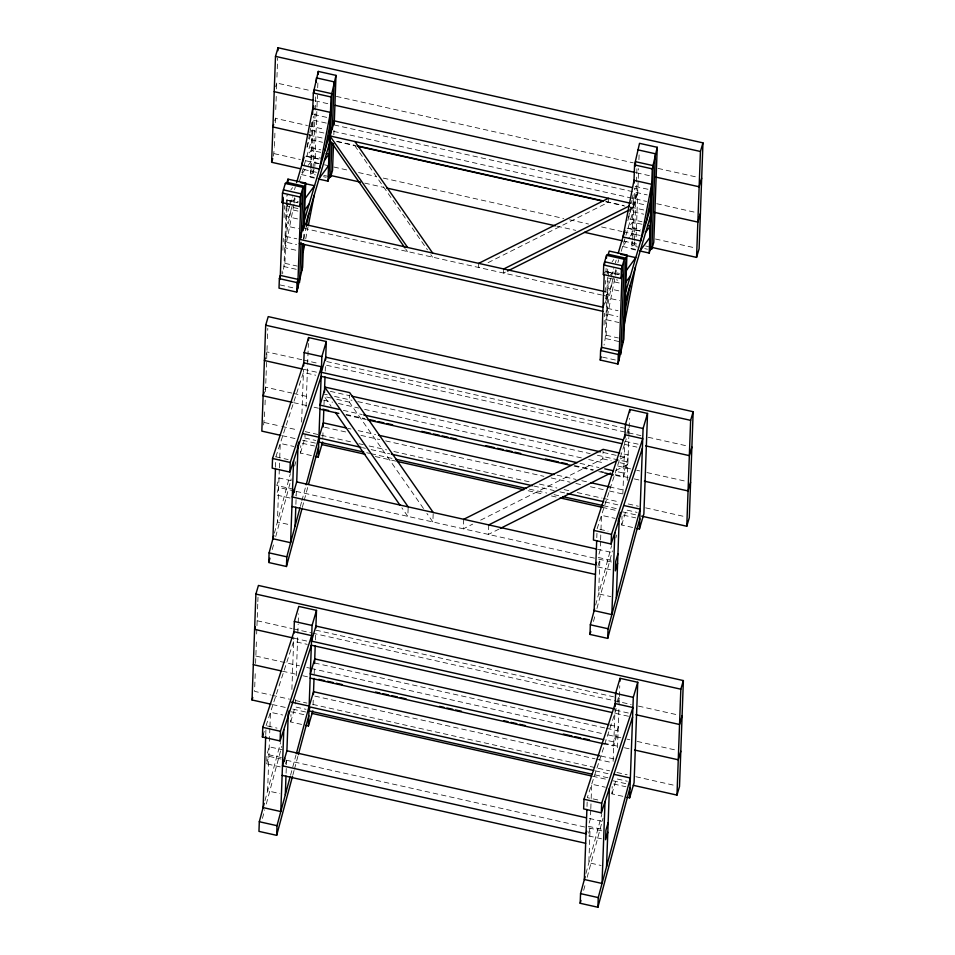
<?xml version="1.0" encoding="UTF-8"?>
<svg xmlns="http://www.w3.org/2000/svg" width="955" height="955" viewBox="0 0 955 955"><rect width="100%" height="100%" fill="white"/><g stroke="black" fill="none" stroke-linecap="round" stroke-linejoin="round"><path stroke-width="0.72" stroke-dasharray="4.78 3.58" d="M297.936 211.067L291.12 209.539L285.903 236.374L285.688 242.128L296.587 244.564M619.162 282.978L612.358 281.45L607.129 308.274L606.926 314.028L617.825 316.475M255.212 673.717L254.567 691.36L270.575 694.953M255.594 663.415L256.441 639.886M256.656 634.001L257.79 603.106M257.838 601.638L258.005 597.221M263.64 424.975L264.798 410.745M265.013 404.86L265.227 398.975M265.49 391.622L266.027 376.915M266.087 375.446L267.209 344.552M267.424 338.667L267.794 328.365M273.44 156.119L274.383 147.774M274.431 146.306L275.016 130.131M275.291 122.765L275.553 115.412M275.768 109.527L276.305 94.82M276.52 88.934L276.735 83.049L311.664 90.868M276.95 77.164L277.654 58.052M282.035 274.001L282.143 271.029M282.895 250.234L283.325 238.356M284.089 217.561L284.518 205.683M265.765 734.61L265.979 728.653M275.506 467.246L275.72 461.289M286.178 206.005L283.969 266.564L282.799 273.166M286.225 204.525L286.548 195.668M280.257 766.901L266.636 763.845L266.982 754.343L283.337 757.995M297.9 208.548L287.001 206.113L287.216 200.347L298.103 202.794L285.808 199.977M296.229 269.31L283.969 266.564L284.912 263.329L287.013 205.731M287.073 204.251L287.395 195.393M269.883 728.104L267.603 790.836L279.863 793.581M269.943 726.66L270.468 712.275L282.728 715.02M279.314 469.323L277.404 521.979L288.291 524.426M279.373 467.878L279.684 459.248M279.731 457.815L280.257 443.43L293.877 446.474M303.642 239.228L303.857 233.33M286.094 773.216L286.357 766.029M286.404 764.585L286.56 760.276M295.895 504.371L296.36 491.419L295.25 495.191M314.362 178.107L310.268 177.188L310.542 169.811M310.59 168.331L312.321 121.07M301.589 724.403L290.702 721.968L290.965 714.579M291.884 689.45L293.782 637.188M311.39 455.547L300.491 453.112L300.765 445.722M301.625 422.086L303.535 369.704M311.378 169.524L310.268 177.188M311.437 168.056L313.324 116.355M313.037 169.954L312.93 172.927L311.223 173.965L315.305 174.872M313.085 168.474L315.735 95.703M295.238 703.93L295.405 699.502M296.265 675.854L297.769 634.49M297.829 633.01L298.151 624.14M298.199 622.66L298.521 613.802M300.491 453.112L304.932 438.035L305.039 435.086M306.066 407.009L307.57 365.634M307.629 364.153L308.381 343.466M314.828 166.468L316.941 108.548M316.988 107.067L317.43 95.178M317.693 87.753L317.967 80.327M313.061 704.945L313.276 699.036M314.183 673.908L314.398 667.999M315.425 639.922L315.639 634.013M322.802 437.569L323.017 431.66M323.984 405.063L324.258 397.674M325.225 371.077L325.38 366.636M333.832 134.786L333.999 130.334M423.495 508.526L349.339 402.115L349.59 394.988M408.131 508.227L407.833 516.369L401.864 507.809M433.176 513.826L432.878 521.979L426.909 513.42M463.724 519.305L463.378 528.807L472.677 524.14M478.694 263.365L478.551 267.436L481.201 266.111M488.769 524.904L488.423 534.418L499.035 529.082M503.691 270.325L503.595 273.046L506.234 271.721M608.395 198.282L608.24 202.365L486.489 263.461M604.026 325.118L604.455 313.228M605.219 292.445L605.649 280.555M605.912 273.13L606.139 267.197M587.003 806.521L587.158 802.057M596.791 537.665L596.959 533.2M607.726 269.047L605.207 338.464L604.038 345.077M605.279 303.117L607.296 296.265L607.44 292.182L604.539 291.538M618.828 341.52L605.207 338.464L606.15 335.241L608.251 277.642M608.311 276.162L608.61 267.937M480.64 520.141L602.784 458.854L603.082 450.772M590.751 810.079L590.441 818.71L588.59 824.989M590.811 808.646L591.121 800.004M591.169 798.571L591.694 784.186L605.315 787.23M600.552 541.222L600.241 549.865L598.021 557.398L613.003 560.752M600.6 539.79L600.922 531.159M600.97 529.715L601.495 515.33L615.115 518.386M635.588 250.007L631.506 249.1L631.78 241.71M631.995 235.801L633.499 194.45M622.827 796.315L611.928 793.868L612.203 786.478M613.122 761.362L614.996 709.649M632.628 527.458L621.729 525.023L622.051 516.154M622.863 493.986L624.773 441.592M632.616 241.436L631.506 249.1M632.676 239.956L634.55 188.266M634.263 241.866L634.156 244.838L632.461 245.865L637.904 247.082M634.323 240.385L636.973 167.614M617.503 747.765L619.007 706.39M619.067 704.909L619.759 685.702M627.244 480.389L628.808 437.545M628.856 436.065L629.5 418.326M636.114 236.888L638.609 168.581M638.931 159.664L639.205 152.239M293.961 204.334L285.485 247.882L297.733 250.628M294.236 202.878L295.083 198.521M309.611 134.082L307.14 146.795L320.761 149.84M309.886 132.673L310.709 128.436M310.984 127.027L312.357 119.96L328.699 123.625M303.881 238.917L306.352 226.216M305.731 238.786L307.988 227.171M616.321 270.432L606.712 319.794L618.971 322.539M628.641 217.286L629.476 213.049M629.751 211.64L631.947 200.347M632.222 198.927L633.046 194.701M274.395 533.153L290.38 473.62M272.235 549.555L274.169 542.356M275.72 536.591L291.191 478.956M294.677 465.98L295.835 461.659M300.348 506.401L301.517 502.079M301.899 500.647L305.767 486.238M302.317 507.415L303.869 501.65M304.251 500.205L308.131 485.797M264.977 800.612L280.591 742.477M262.434 818.411L264.762 809.768M266.302 804.003L281.785 746.368M290.559 775.257L295.966 755.083M292.91 774.827L294.068 770.494M294.462 769.062L297.936 756.085M595.634 605.064L611.618 545.532M593.473 621.466L595.407 614.256M596.947 608.502L612.43 550.856M615.915 537.892L616.679 535.015M585.964 873.467L601.817 814.388M583.672 890.323L585.606 883.112M587.158 877.347L603.023 818.268M275.649 86.75L276.735 83.049M274.73 120.819L275.446 118.36L307.462 125.523M289.532 206.602L286.619 216.487L298.879 219.232M289.95 205.194L292.445 196.718M294.522 189.651L295.358 186.834M306.985 147.285L311.975 130.346L324.234 133.091M294.594 197.745L286.273 225.989L298.533 228.734M299.584 180.805L311.628 139.848L322.527 142.283M314.064 169.059L312.93 172.927L317.012 173.846M266.218 354.365L266.946 351.906L301.864 359.725M264.929 389.676L265.657 387.205L291.848 393.078M267.352 753.089L269.203 746.81L282.298 749.735M266.636 763.845L268.856 756.312L281.116 759.058M290.702 721.968L295.131 706.891L306.03 709.326M285.461 764.036L286.202 761.529M610.77 278.514L607.858 288.398L620.117 291.144M611.188 277.093L613.683 268.63M615.342 262.971L616.178 260.154M627.805 220.605L633.213 202.257L645.473 204.991M605.422 299.034L607.44 292.182M637.725 192.886L633.284 207.963L630.634 209.288M615.832 269.656L607.511 297.9L619.771 300.646M617.909 262.589L618.733 259.772M621.227 251.296L632.867 211.759L643.765 214.195M634.92 242.26L634.156 244.838L636.889 245.447M626.838 433.379L628.45 427.9M597.102 528.784L626.289 438.823M627.901 433.343L629.106 429.225L325.583 361.288M598.045 565.647L599.895 559.367L598.63 593.891L610.89 596.636M621.729 525.023L626.17 509.946L637.057 512.381M617.037 702.223L619.055 695.371M614.877 713.158L616.488 707.667M618.1 702.188L619.306 698.081L614.948 697.102M611.928 793.868L616.369 778.803L627.268 781.238M275.864 456.884L303.427 372.462L315.687 375.208M263.317 734.168L264.237 731.363M266.075 725.728L293.639 641.318L307.259 644.374M302.269 173.392L307.414 166.409M308.262 165.251L310.829 161.753L319.006 163.58M290.845 189.926L292.564 187.598M287.001 206.113L289.234 203.081M289.974 202.066L291.466 200.037L298.282 201.565M623.508 245.304L629.5 237.15M630.36 235.992L632.067 233.665L640.244 235.491M612.083 261.837L613.802 259.497M610.472 274.98L612.704 271.948L619.509 273.464M620.201 458.949L628.175 454.95L621.216 453.398M615.88 470.457L627.829 464.452L618.088 462.28M336.399 96.407L633.284 162.863M658.019 168.402L697.317 177.2M314.947 100.788L329.499 104.047M636.567 172.783L651.119 176.042M313.932 114.516L330.275 118.169M635.159 186.416L648.779 189.472M634.968 188.171L637.868 188.815L633.428 203.893L633.284 207.963L630.384 207.319M334.19 124.95L647.215 194.916M308.919 125.845L324.927 129.438M333.665 131.384L646.547 201.421M656.73 203.702L696.028 212.499M309.301 135.121L323.852 138.368M336.948 141.304L354.412 145.22M606.174 201.577L623.639 205.48M630.909 207.104L644.016 210.04M336.709 141.579L355.893 145.876M605.685 201.792L624.94 206.101M629.739 219.005L641.987 221.751M320.785 152.358L311.258 150.222L306.794 156.298L319.054 159.031M642.023 224.27L632.485 222.133L628.032 228.197L644.374 231.862M311.044 155.987L320.582 158.124M632.282 227.899L640.447 229.725M305.815 156.238L318.063 158.984M627.041 228.15L640.662 231.194M324.449 164.797L328.544 165.716M274.169 153.66L300.359 159.521M306.185 160.834L319.28 163.759M333.832 167.018L346.928 169.954M358.567 172.557L376.031 176.46M383.313 178.096L563.76 218.492M569.586 219.793L588.507 224.031M601.602 226.956L621.98 231.516M623.436 231.838L639.444 235.431M655.452 239.013L694.739 247.811M303.642 169.441L316.738 172.378M364.762 183.121L383.683 187.359M556.861 226.12L575.781 230.358M623.806 241.114L636.901 244.038M645.64 245.996L648.541 246.653M323.817 175.374L329.272 176.591M323.482 176.699L326.204 177.308M644.721 248.61L647.442 249.219M301.41 174.562L317.764 178.215M622.648 246.462L638.99 250.126M605.685 271.578L619.306 274.634M608.442 272.259L619.341 274.694M608.24 278.024L617.766 280.161M303.762 228.317L601.483 294.964M602.939 295.286L607.296 296.265M285.903 236.374L296.79 238.81M607.129 308.274L618.028 310.721M284.912 263.329L297.172 266.075M606.15 335.241L618.41 337.986M279.97 284.912L294.952 288.267M602.569 357.122L616.178 360.178M303.32 360.047L319.328 363.628M326.61 365.264L640.948 435.623M648.218 437.259L687.516 446.045M303.702 369.31L318.254 372.569M625.31 441.306L638.406 444.242M624.666 444.373L636.925 447.119M330.335 391.359L349.22 395.585M603.369 452.479L628.056 458.006L623.627 473.083L616.357 471.46M324.378 394.14L327.29 394.785M334.548 396.409L351.977 400.312M357.779 401.613L590.154 453.625M597.412 455.249L627.913 462.077L623.472 477.154L614.757 475.208M331.254 398.068L324.294 396.516L331.11 406.293M336.817 399.321L349.339 402.115M602.784 458.854L611.128 460.716M293.304 393.4L309.313 396.982M323.864 400.24L332.603 402.198M338.416 403.499L358.794 408.06M364.607 409.361L582.908 458.221M588.722 459.534L604.73 463.115M617.825 466.04L630.933 468.977M636.746 470.278L639.659 470.934M646.941 472.558L686.227 481.356M343.334 410.34L362.208 414.565M580.055 463.33L598.928 467.556M293.674 402.664L306.782 405.6M314.052 407.224L318.421 408.203M346.068 414.386L364.989 418.624M574.552 465.539L593.461 469.776M600.743 471.4L603.656 472.057M615.295 474.659L628.39 477.596M634.216 478.897L640.041 480.198M346.08 415.067L366.422 419.615M574.098 466.1L592.971 470.326M598.785 471.627L604.599 472.928M348.026 428.365L350.927 429.022M358.185 430.645L375.613 434.549M557.159 475.184L576.032 479.41M581.846 480.711L589.104 482.335M609.433 486.883L622.505 489.808M324.64 427.243L347.871 432.448M360.942 435.373L379.827 439.598M385.641 440.9L543.932 476.33M551.202 477.954L570.075 482.18M575.889 483.481L581.691 484.782M590.405 486.74L603.476 489.664M609.29 490.966L623.806 494.213M264.368 422.516L280.376 426.097M281.832 426.419L297.841 430.001M305.111 431.636L353.135 442.38M358.961 443.693L363.33 444.66M369.143 445.973L386.608 449.877M393.89 451.512L530.682 482.132M539.42 484.078L556.872 487.993M564.154 489.617L569.98 490.918M577.25 492.553L601.996 498.092M603.453 498.415L619.461 501.996M628.187 503.954L638.37 506.234M645.652 507.857L684.938 516.655M362.47 447.668L365.371 448.325M371.185 449.626L390.058 453.852M533.833 486.035L554.175 490.584M559.976 491.885L565.79 493.186M605.004 501.96L618.076 504.885M304.932 438.035L315.83 440.482M366.672 452.718L369.585 453.374M371.029 453.697L394.272 458.901M529.333 489.127L546.761 493.031M554.019 494.654L559.833 495.955M603.405 505.708L616.464 508.633M282.203 435.683L296.754 438.942M302.58 440.243L315.675 443.18M375.339 456.538L395.716 461.098M528.151 490.739L544.159 494.32M551.429 495.955L557.254 497.257M602.366 507.356L616.918 510.615M622.744 511.916L635.839 514.852M302.222 443.239L314.482 445.973M623.46 515.139L635.72 517.885M275.888 456.824L288.147 459.57M599.847 529.345L608.013 531.171M291.263 480.699L279.003 477.954L276.783 485.486L294.486 489.449M597.579 549.268L612.489 552.599M294.653 491.037L278.657 487.456L276.437 495L292.779 498.653M296.11 491.359L597.233 558.77M598.69 559.093L612.143 562.113M597.675 566.9L611.296 569.956M315.783 630.133L613.504 696.78M257.146 620.762L292.075 628.581M293.531 628.903L310.984 632.807M312.44 633.141L631.148 704.48M638.429 706.103L677.716 714.901M293.901 638.167L306.997 641.103M615.521 710.162L628.617 713.087M628.486 716.274L614.877 713.23L587.301 797.64L600.946 800.636M609.553 724.905L618.267 726.862L613.826 741.94L605.112 739.982M314.589 662.985L605.04 728.008M606.497 728.331L618.112 730.933L613.671 746.01L603.512 743.73M255.856 656.061L299.512 665.838M306.794 667.461L309.707 668.118M311.163 668.44L602.211 733.595M608.037 734.896L621.132 737.833M626.958 739.134L629.858 739.779M637.14 741.414L676.427 750.212M282.429 671.186L296.981 674.445M302.807 675.746L308.62 677.059M604.049 743.181L618.601 746.44M624.415 747.741L631.697 749.377M601.089 756.062L614.161 758.986M314.84 696.1L595.132 758.843M596.589 759.165L612.561 762.735M272.032 695.276L289.496 699.179M295.322 700.492L306.961 703.095M312.786 704.396L609.66 770.852M616.93 772.476L627.125 774.756M635.851 776.713L675.149 785.511M595.204 770.816L608.275 773.741M595.061 774.887L608.12 777.812M272.414 704.539L286.966 707.798M292.779 709.099L305.887 712.036M592.566 776.212L607.117 779.471M612.943 780.772L626.038 783.697M291.072 711.785L304.693 714.829M613.671 783.995L625.919 786.741M267.448 725.979L276.986 728.116M589.235 818.447L602.701 821.455M588.22 826.254L601.841 829.298M286.321 760.216L587.432 827.627M588.889 827.949L601.984 830.874M601.495 838.8L587.874 835.756L590.095 828.212L588.841 862.747L601.089 865.493M354.794 145.626L427.446 249.864M430.824 254.71L432.508 257.134M405.78 249.112L407.475 251.535"/><path stroke-width="1.43" d="M330.275 118.169L330.06 123.923L324.843 150.759M624.63 317.991L624.845 312.237L630.061 285.414M651.501 190.081L651.298 195.835L646.081 222.658M270.957 704.217L252.036 699.979L255.892 594.07L258.435 585.451L683.374 680.581L679.506 786.49L676.976 795.097L633.32 785.332M641.664 516.154L686.776 526.253L689.307 517.634L693.163 411.724L268.224 316.606L265.693 325.213L261.837 431.123L280.746 435.361M651.453 247.297L696.565 257.396L699.108 248.778L702.964 142.868L278.024 47.75L275.494 56.369L271.626 162.278L300.73 168.796M277.917 50.687L278.024 47.75M264.225 803.406L259.306 821.73L258.96 831.375L276.663 835.339L292.528 776.26M262.398 736.985L262.744 727.34L293.985 631.673L311.688 635.636L280.448 731.303L280.101 740.949L262.398 736.985L263.317 734.168M273.751 535.588L269.107 552.873L268.749 562.531L286.452 566.494L301.935 508.848M289.902 472.092L290.248 462.447L321.489 366.78L303.786 362.816L272.545 458.484L272.187 468.129L289.902 472.092L321.143 376.425M296.719 292.111L297.065 282.608L298.02 279.373L280.316 275.41L279.361 278.645L279.015 288.147L296.719 292.111L302.628 267.293L303.487 243.668M300.789 203.331L299.834 206.567L282.131 202.603L282.477 193.101L285.33 183.408L287.037 182.381L287.98 179.146L305.695 183.109L304.072 227.421M280.161 279.481L283.158 197.291M265.705 736.102L263.103 807.584L280.806 811.547L283.79 729.644M275.446 468.738L272.903 538.739L290.607 542.703L293.591 460.788M287.825 183.575L287.98 179.146M276.663 835.339L277.01 825.693L290.165 776.702M286.452 566.494L286.81 556.837L299.966 507.845M299.834 206.567L300.18 197.064L303.033 187.371L304.74 186.344L305.695 183.109M297.674 288.876L301.135 193.829L283.432 189.866M299.572 282.417L301.04 242.319M301.195 237.867L303.033 187.371L285.33 183.408M301.673 270.528L302.64 243.943M303.129 230.644L304.74 186.344L287.037 182.381M303.821 226.956L303.917 224.246L604.539 291.538M284.59 761.016L284.697 758.306M294.391 492.171L294.486 489.449M285.306 794.799L285.987 776.093M288.171 716.238L286.906 750.773L282.477 765.838L586 833.787L586.74 831.28M295.107 525.942L295.787 507.248M297.972 447.394L296.707 481.917L292.266 496.994L595.801 564.93L596.541 562.423M312.572 114.206L313.336 93.005L318.29 71.422L335.993 75.385L334.214 124.389M293.925 633.308L294.355 621.49L298.796 606.413L316.499 610.376L315.854 628.104M303.666 365.932L304.156 352.634L308.596 337.557L326.3 341.52L325.631 359.928M313.586 108.977L313.694 106.017M314.183 92.731L314.291 89.77L331.994 93.733L330.43 136.565M316.224 82.333L316.392 77.88L334.095 81.844L332.364 129.367M308.489 340.517L308.596 337.557M318.182 74.395L318.29 71.422M318.445 179.015L327.983 181.152L331.039 96.968L335.993 75.385M305.684 725.323L308.405 725.931L312.07 625.453L316.499 610.376M315.472 456.466L318.206 457.075L321.859 356.597L326.3 341.52M327.983 181.152L328.926 177.928L330.323 139.525M328.926 177.928L330.633 176.89L331.874 142.737M313.431 694.595L314.028 678.348M314.565 663.57L315.21 645.831M323.184 426.921L323.817 409.492M324.437 392.445L325.01 376.986M333.51 143.704L332.531 170.432L330.633 176.89M630.014 787.648L597.902 907.25L580.186 903.287L580.545 893.629L585.093 876.702M601.34 812.86L601.686 803.203L632.926 707.536L615.223 703.572L583.983 799.24L583.624 808.897L601.34 812.86L632.58 717.193M639.802 518.804L607.69 638.394L589.987 634.43L590.333 624.785L594.595 608.932M611.128 544.004L611.487 534.358L642.727 438.691L625.024 434.728L593.783 530.395L593.425 540.041L611.128 544.004L642.369 448.337M600.253 360.047L600.6 350.545L601.543 347.322L619.258 351.285L618.303 354.508L617.957 364.022L600.253 360.047L601.196 356.824M622.027 275.243L621.072 278.478L603.369 274.515L603.715 265.001L606.568 255.307L608.275 254.281L609.218 251.058L626.922 255.021L623.854 339.204L617.957 364.022M601.471 349.399L604.181 275.136M604.551 264.75L604.67 261.777L622.374 265.741L618.912 360.787M606.461 258.28L606.568 255.307L624.272 259.271L625.979 258.244L626.922 255.021M586.883 809.494L584.341 879.495L602.044 883.459L605.028 801.543M596.684 540.649L594.129 610.639L611.845 614.602L614.829 532.699M597.902 907.25L598.248 897.593L630.36 778.003L614.017 774.338M607.69 638.394L608.049 628.748L640.16 509.146L623.818 505.493M621.072 278.478L621.418 268.964L624.272 259.271L620.81 354.329M622.911 342.439L625.979 258.244L608.275 254.281M606.544 866.71L609.409 788.15M616.333 597.854L619.198 519.293M633.905 183.241L634.574 164.917L639.528 143.334L657.231 147.297L653.769 242.343L651.871 248.801L650.164 249.828L649.209 253.063L639.683 250.926M615.104 706.688L615.593 693.39L620.034 678.313L637.737 682.276L634.072 782.766L629.643 797.831L626.91 797.222M624.904 437.844L625.394 424.545L629.823 409.468L647.538 413.431L643.873 513.909L639.432 528.986L636.71 528.378M635.362 166.11L635.529 161.681L653.232 165.645L650.164 249.828M619.926 681.273L620.034 678.313M629.715 412.417L629.823 409.468M647.466 225.487L650.2 226.096L649.77 237.628L640.351 250.425M649.209 253.063L652.277 168.88L657.231 147.297M629.643 797.831L633.296 697.353L637.737 682.276M639.432 528.986L643.097 428.509L647.538 413.431M651.871 248.801L655.333 153.755L637.63 149.792M676.976 795.097L680.831 689.188L683.374 680.581M686.776 526.253L690.632 420.343L693.163 411.724M696.565 257.396L700.433 151.487L702.964 142.868M306.352 226.216L308.823 213.502M303.189 251.845L304.597 244.587M308.274 225.714L314.207 195.226M624.427 323.757L635.445 267.137M297.351 447.692L298.891 441.926M269.143 561.086L269.907 558.209M306.149 484.794L318.922 437.235L302.58 433.582M308.513 484.352L318.576 446.892M287.944 715.092L289.102 710.771M296.36 753.638L309.122 706.091L291.418 702.128M298.33 754.653L308.775 715.749M618.195 521.036L620.523 512.393M589.987 634.43L590.763 631.553M580.186 903.287L580.962 900.41M273.643 124.508L272.915 126.967L307.844 134.786M271.996 161.049L272.712 158.59M282.131 202.603L283.086 199.368M296.599 182.596L304.084 157.181M304.335 220.45L329.69 134.309M303.917 224.246L299.476 239.323L603.011 307.259M265.132 358.053L264.404 360.524L302.246 368.988M305.648 224.306L329.332 143.811M264.201 392.135L263.114 395.824L292.23 402.342M324.533 390.058L320.092 405.135L338.977 409.361M255.331 626.91L254.603 629.369L292.445 637.845M319.555 439.252L318.755 441.998L363.771 452.073M318.206 457.075L322.635 441.998M252.036 699.979L252.765 697.52M309.754 708.109L308.954 710.842L592.148 774.242M308.405 725.931L312.846 710.854M603.369 274.515L604.002 272.354M618.255 253.087L624.916 230.453M603.405 305.887L604.217 303.153M625.561 292.361L650.916 206.22M625.215 301.864L650.57 215.723M701.674 178.179L699.144 186.786L655.488 177.021M700.397 213.478L697.854 222.097L654.199 212.32M617.945 553.828L615.724 561.361L615.378 570.863L617.599 563.331M691.886 447.024L689.343 455.642L645.687 445.866M690.596 482.335L688.054 490.942L644.398 481.177M608.144 822.673L605.924 830.217L605.577 839.72L607.798 832.175M682.085 715.88L679.554 724.499L635.887 714.722M680.796 751.179L678.265 759.798L634.609 750.021M280.101 740.949L311.342 645.282M324.497 160.261L328.962 154.185L326.24 153.576M319.125 178.525L328.544 165.716M305.134 198.556L314.553 185.724L300.932 182.68M304.705 210.076L309.169 204M645.735 232.161L650.2 226.096M626.361 270.468L635.791 257.635L620.81 254.281M625.943 281.988L630.407 275.911M478.694 263.365L608.395 198.282M503.739 268.976L629.464 205.886M507.559 271.053L629.309 209.957M463.724 519.305L603.13 449.351L619.819 453.088M488.769 524.904L617.551 460.286M500.372 528.413L610.567 473.119M275.494 56.369L700.433 151.487M313.336 93.005L331.039 96.968M634.574 164.917L652.277 168.88M274.204 91.668L313.491 100.466M335.324 105.348L635.111 172.461M632.055 187.514L334.334 120.867L329.905 135.944L329.75 140.015L404.944 247.894M630.527 203.236L329.905 135.944L407.618 247.452M357.325 145.864L603.262 200.92M357.349 146.199L602.784 201.135M329.845 175.302L360.405 182.142M386.596 188.016L555.404 225.798M584.508 232.316L622.35 240.779M282.477 193.101L300.18 197.064M603.715 265.001L621.418 268.964M299.333 243.394L602.856 311.33M279.361 278.645L297.065 282.608M600.6 350.545L618.303 354.508M265.693 325.213L690.632 420.343M626.349 424.498L325.727 357.206L321.286 372.283L623.364 439.909M304.156 352.634L321.859 356.597M625.394 424.545L643.097 428.509M321.143 376.354L621.765 443.657M352.12 396.241L600.468 451.834M363.664 414.888L577.154 462.686M604.742 468.857L613.456 470.803M322.79 409.182L328.604 410.483M369.358 419.603L375.172 420.904M378.085 421.561L383.91 422.862M386.823 423.519L392.636 424.82M421.74 431.338L430.478 433.284M433.391 433.94L439.205 435.241M442.117 435.898L447.943 437.199M450.844 437.844L456.669 439.145M485.773 445.663L494.511 447.62M497.424 448.277L503.237 449.578M506.15 450.223L511.976 451.524M514.876 452.181L520.702 453.482M545.448 459.021L558.544 461.957M561.445 462.602L567.27 463.903M319.949 409.218L338.822 413.443M367.866 419.937L571.186 465.455M604.599 472.928L613.313 474.886M346.57 428.043L323.339 422.85L318.898 437.915L361.014 447.346M378.526 435.194L554.246 474.54M590.56 482.657L609.433 486.883M391.514 454.174L532.389 485.713M567.246 493.508L603.548 501.638M395.716 459.224L526.432 488.483M562.734 496.612L603.405 505.708M321.501 444.481L365.156 454.258M397.173 461.42L523.782 489.76M560.167 497.913L602.366 507.356M272.545 458.484L290.248 462.447M593.783 530.395L611.487 534.358M296.456 481.857L596.123 548.934M291.92 506.496L595.454 574.444M269.107 552.873L286.81 556.837M590.333 624.785L608.049 628.748M255.892 594.07L680.831 689.188M616.56 693.354L315.926 626.062L311.497 641.139L615.02 709.076M294.355 621.49L312.07 625.453M615.593 693.39L633.296 697.353M311.342 645.21L611.964 712.502M608.096 724.582L314.732 658.914L310.291 673.991L603.656 739.659M253.326 664.68L280.973 670.864M318.815 679.339L324.628 680.64M327.541 681.285L333.367 682.598M336.267 683.243L342.093 684.544M375.566 692.041L379.935 693.02M382.848 693.664L388.661 694.977M391.574 695.622L397.399 696.923M400.3 697.58L406.126 698.881M439.598 706.378L443.968 707.345M446.868 708.001L452.694 709.302M455.607 709.959L461.432 711.26M503.631 720.703L508 721.682M510.901 722.338L516.727 723.639M519.639 724.296L525.453 725.597M563.295 734.061L572.033 736.019M574.934 736.663L580.759 737.976M583.672 738.621L589.486 739.922M310.148 678.062L603.512 743.73M599.644 755.739L313.538 691.695L309.098 706.772L593.747 770.494M311.7 713.337L591.109 775.878M262.744 727.34L280.448 731.303M583.983 799.24L601.686 803.203M286.667 750.714L586.322 817.79M282.131 775.353L585.654 843.289M259.306 821.73L277.01 825.693M580.545 893.629L598.248 897.593M354.938 141.555L432.663 253.063M433.224 512.477L349.685 392.612L324.64 387.014L408.179 506.866M335.372 412.417L400.157 505.362M312.774 108.452L301.756 165.072L319.459 169.035L330.478 112.415L312.774 108.452M634.013 180.352L622.994 236.983L640.698 240.947L651.716 184.315L634.013 180.352"/></g></svg>
